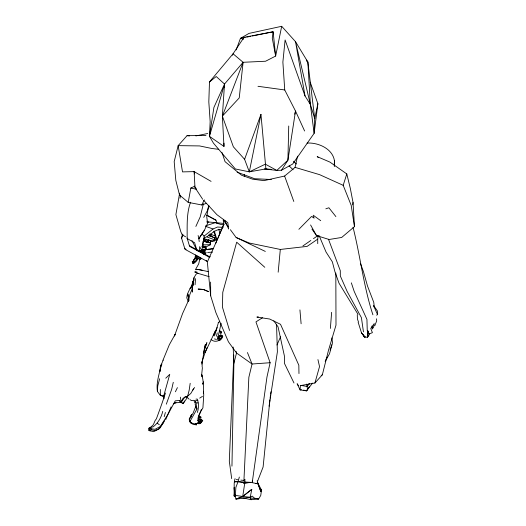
<?xml version="1.0" encoding="UTF-8"?>
<svg xmlns="http://www.w3.org/2000/svg" width="526" height="526" viewBox="0 0 526 526"><rect width="100%" height="100%" fill="white"/><g stroke="black" fill="none" stroke-linecap="round" stroke-linejoin="round"><path stroke-width="0.79" d="M160.338 389.477L160.325 395.263L163.744 396.854M202.142 367.095L202.155 361.77M232.314 55.223L233.064 53.79L243.104 62.292L265.584 61.233L275.65 56.058L273.125 31.777L243.998 37.346L233.064 53.79L209.486 81.931L208.815 101.866L210.163 121.578L209.453 136.339L223.964 146.438L223.991 143.157M224.49 87.336L224.517 84.048L243.104 62.292L239.231 97.935L222.373 116.121L223.964 146.438M376.787 315.324L377.379 314.154L377.405 310.984L373.572 305.435M217.817 339.27L218.652 338.652L218.172 337.337L220.197 335.66L221.887 335.371L222.741 336.213L221.939 338.034L217.817 339.27L217.856 336.252M231.953 466.154L233.899 363.295L233.156 347.035M195.961 260.962L193.87 263.25L192.772 262.954L193.989 259.785L195.593 257.49L195.646 254.985M288.735 126.01L287.913 160.206L281.469 170.246L276.801 170.417L264.282 168.912M334.345 166.255C336.877 150.942 320.196 142.276 307.039 143.065M236.174 49.917L240.428 38.385L248.995 33.401L281.693 26.3L295.513 41.685L307.855 62.015L314.719 118.646L314.134 133.334L292.686 164.02L281.469 170.246M233.82 355.03L229.303 461.151L231.677 478.594M334.28 166.117L334.529 160.667L334.253 163.915M240.869 480.106L243.926 480.448L248.857 377.273L252.053 364.012L247.444 352.545M193.936 278.741L194.002 277.708L195.843 274.526L197.355 273.165L209.144 276.656M244.255 176.69L244.399 174.33M260.357 488.943L261.501 490.035L260.758 495.407L258.674 498.977L251.053 499.7L250.212 497.261L251.79 489.331L242.729 496.472L235.378 495.387L235.878 487.398L238.048 481.678L250.711 482.349L257.793 483.828L257.773 482.967L260.85 491.672L261.501 490.035L257.773 482.967M164.079 398.649L163.704 395.96L160.325 395.263L157.405 391.436L157.761 385.86L159.654 378.753M203.371 393.586C203.529 387.136 203.68 380.692 201.662 374.505L202.102 376.846L201.734 374.137L202.398 367.667M271.344 169.372L265.886 168.905L249.304 171.851L244.597 159.306L233.347 146.787L222.373 116.121L224.517 84.048L216.239 76.52L209.486 81.931M199.387 419.544L199.564 417.256L198.341 416.546L199.972 416.467L200.952 417.144L200.505 420.09L199.387 419.544L198.309 420.228M330.374 328.441L331.636 312.332M195.08 284.737L195.573 278.635M203.976 247.68L204.114 246.214M278.169 272.192L280.312 249.449L307.105 246.398L317.704 239.152L318.151 235.964M252.408 480.731L252.263 482.289L266.958 377.05L270.121 362.716L255.952 321.892L262.494 317.724M269.917 399.753L263.099 467.016L257.701 480.902M191.549 416.349L191.701 414.81L190.642 415.935M159.838 371.632L160.43 366.537L163.198 360.132M196.895 271.863L195.1 272.317L194.903 271.745L196.001 272.521M244.833 482.204L245.031 480.58M310.209 82.194L317.875 103.727L314.134 133.334L310.347 104.352L307.855 62.015L306.375 60.122M352.716 204.851L353.025 202.425L350.323 188.426L346.805 173.942L329.894 162.074L317.191 156.643L318.5 157.563M270.121 398.149L270.436 395.743M270.64 394.138L270.956 391.732M190.182 383.29L189.182 390.134L187.67 396.15L183.061 398.215L181.135 401.956L181.161 402.429L183.101 403.672L186.98 398.07L185.961 396.479M192.24 288.682L193.732 279.839L192.24 288.682L189.899 294.369L188.308 301.47M250.698 482.349L244.781 482.934L242.729 496.472L235.996 499.148L234.583 495.216L234.155 495.919L235.694 496.261M269.082 406.171L277.38 351.894L276.538 324.213M209.453 136.339L213.918 107.422L224.517 84.048L209.453 136.339L213.477 143.177L235.332 168.958L249.304 171.851L265.347 164.178L276.801 170.417L287.913 160.206L295.507 111.058L284.737 89.966L282.876 62.081L285.105 39.95L305.034 95.982L310.347 104.352L314.719 118.646L317.875 103.727M208.395 206.613L206.764 217.047L207.612 223.254L204.417 230.256L198.861 238.797L199.222 241.579M179.636 193.2L175.888 214.628L180.786 231.631L182.127 234.734L185.632 236.825M162.751 411.339C161.324 417.361 158.05 423.233 153.099 426.862L150.186 427.566L149.397 430.117L149.897 430.722L150.909 429.749L151.074 428.775L150.186 427.566L148.911 428.243L148.595 429.183L148.957 430.505L153.684 431.675L158.799 429.045L160.943 425.882M209.828 236.187L210.084 234.688M193.193 283.027L193.811 279.451L192.575 285.329L192.306 292.094L192.424 286.696L194.002 277.708M201.793 364.071L205.396 344.333L203.352 353.413L206.876 342.65L204.995 347.811M202.471 244.491L203.036 241.362M200.189 257.405L198.683 263.92L195.422 269.72L198.881 269.562L208.138 271.607M206.35 203.358L201.826 204.976L188.203 202.372L190.833 188.052L194.942 186.079M203.187 253.118L203.68 250.475L202.78 253.354M180.017 198.263L180.628 195.087M221.137 323.312L218.198 336.377L218.652 338.652L221.939 338.034L220.736 339.835L218.257 340.624L220.65 339.533M235.069 478.647C233.117 484.301 235.083 490.291 234.136 495.913L235.74 496.117M159.911 371.553L161.285 364.63C159.536 373.434 156.018 382.382 157.405 391.436M214.457 239.034L214.687 237.89L208.414 235.004M249.304 171.851L260.968 114.379L265.886 168.905M281.693 26.3L275.65 56.058L272.271 38.122L273.125 31.777L252.388 35.965M195.593 257.49L195.902 255.965M163.704 395.96L169.76 374.334L165.762 378.207M222.051 152.625L225.056 161.66L241.427 175.145L252.572 179.175L263.973 180.635L284.612 176.052L295.06 167.38L297.545 156.156M188.196 301.543L186.776 297.828C187.032 291.838 191.681 287.617 192.74 282.199M173.284 382.297L171.68 389.319L166.315 404.165M294.757 114.214L295.507 111.058L304.607 130.994M217.126 327.468L214.503 335.884M203.457 203.634L200.222 216.85L195.856 226.45M203.352 381.804L202.76 384.197L202.964 383.388M300.405 385.611L314.916 383.007L322.346 374.788L328.507 350.27L335.996 325.134L335.825 273.033M216.442 336.199L217.277 332.879M197.362 412.469C198.848 408.222 198.841 403.205 197.243 399.063L195.988 399.116M233.899 363.295L236.522 352.985L236.121 351.414M204.417 230.256L201.885 233.787L204.121 236.089C203.74 240.652 202.957 245.432 201.925 249.87L202.129 251.06L198.848 251.553L196.763 249.935L191.944 240.579M238.048 481.678L234.451 481.783L238.068 481.678L239.323 477.049M314.916 383.007L319.532 366.576L317.934 359.58M164.204 416.677L165.388 412.502M218.507 322.346L216.298 329.822L213.273 335.739L215.824 330.026L205.087 352.532L201.793 362.46M208.98 205.751L207.625 210.209L203.74 217.416M165.447 392.988C162.685 401.746 159.483 410.379 156.386 418.86C153.914 421.037 154.388 425.442 151.061 426.671L150.173 428.105M311.944 229.112L316.501 235.576L329.105 239.494L341.663 237.463L354.465 226.64L351.217 205.41L343.182 185.316L346.805 173.942M207.224 261.455L185.014 249.324L181.457 237.805L182.713 234.09M182.949 234.557L181.674 238.324L181.457 237.805M202.839 247.194L206.028 247.43L206.343 249.133L202.129 251.06L199.65 246.628L199.387 251.178L205.074 250.245L206.028 247.43L202.898 247.062M330.052 350.007L331.834 344.806M202.905 253.493L203.884 250.665L202.661 253.394M209.913 243.051L210.387 241.71M244.597 159.306L260.968 114.379M190.557 202.234C186.342 213.747 187.289 226.417 187.144 238.521L194.627 242.742L196.763 249.935L198.295 250.258M195.738 406.486L193.095 413.16L189.656 418.453L190.951 417.48M201.34 409.583L198.802 416.5L198.263 420.208L199.025 422.095L200.708 421.385L198.578 421.576L199.025 422.095M174.54 335.798L182.601 313.476L188.749 299.938M190.734 417.23L191.701 414.81M222.373 116.121L243.104 62.292M209.999 242.992L210.801 240.921M374.736 325.831L376.669 320.952L376.59 318.795M204.897 247.45L205.403 246.175M207.862 241.132L208.355 241.335L208.901 239.968M174.487 335.969L175.191 334.24L169.333 344.734L162.942 360.29M215.634 243.571L216.561 241.329M217.179 239.836L218.112 237.594M218.731 236.102L223.681 224.161M171.095 406.9L165.697 419.676M205.087 352.532L207.27 347.318M202.438 253.545L203.72 250.54M195.909 255.163L194.988 257.319L196.001 255.695M243.032 39.588L243.998 37.346L240.428 38.385L245.215 37.418M220.657 333.267L221.288 331.807L220.447 331.032L219.224 330.985M276.985 345.03L280.549 336.778M208.355 241.335L209 239.863M210.617 236.167L211.261 234.688M210.347 236.575L211.281 234.557M193.943 280.003L193.121 281.824L193.305 285.026M201.826 204.976L204.266 199.834M193.792 280.424L193.121 281.824L193.272 283.389M175.408 391.778L177.407 387.629M365.366 336.969L367.431 337.39L367.832 336.561L367.562 330.42L367.832 336.561M193.759 279.622L192.713 281.758L192.97 284.868L192.897 282.225M207.592 241.828L208.704 239.797M184.58 400.983L183.101 403.672L181.371 402.12M189.656 418.453L191.622 414.909M190.09 399.681L191.53 400.628L193.864 400.312L195.034 401.029L195.948 402.89L196.961 408.985L189.853 421.701L192.457 423.331L195.935 424.166L196.632 424.923L193.18 424.39L191.037 423.147L189.853 421.701L189.327 419.912L191.037 423.147M205.074 250.245L206.343 249.133L203.128 249.285L202.129 251.06L199.827 250.58M325.167 361.461L329.526 353.722L332.531 342.696L331.86 337.843M203.43 253.92L205.12 250.974L203.312 253.585M326.002 359.343L327.211 357.305M200.472 259.699L201.32 258.286M193.548 388.872L190.806 393.455L187.67 396.15M199.485 259.548L200.695 257.536M189.873 288.307L192.411 287.314L191.694 285.947L192.858 284.02L192.312 284.099M201.504 234.412L198.861 238.797L198.124 235.503M160.43 366.537L161.929 364.091M197.822 256.03L196.297 258.49L197.914 256.274M191.694 285.947L192.786 284.191M204.739 254.696L206.008 252.723L203.845 254.058M298.531 385.657L297.118 383.743L300.109 389.93L306.54 390.851L307.526 389.339L306.697 384.098M163.658 422.345L160.075 427.954L158.418 429.058L154.775 430.597L150.909 429.749M303.581 390.068L306.54 390.851L309.281 386.768M174.902 402.817L181.161 402.429L185.172 396.591M192.352 390.627L194.613 387.524M164.756 420.761L161.377 425.297M306.54 390.851L312.569 383.092M301.365 389.483L300.109 389.93L300.392 385.348L306.849 386.413L308.854 383.908M200.682 422.996L201.458 422.043L198.854 423.871L200.682 422.996L200.321 422.733M199.479 257.063L195.619 261.619L192.772 262.954L194.594 262.375L198.637 258.194L197.04 258.687L198.637 258.194L194.594 262.375L193.029 263.447L192.661 262.652M221.716 337.429L222.741 336.213L220.966 336.397L218.553 337.883L220.578 338.336M200.886 422.93L202.714 420.478L200.117 419.36L197.763 420.563M205.988 135.537L187.059 135.662L178.169 145.636L174.185 161.6L175.815 180.352L179.544 195.067L188.203 202.372M367.431 337.39L369.324 334.602L367.562 330.42L368.969 334.023L372.408 332.669L370.745 328.487L374.275 323.556L373.434 327.836L371.941 328.178M196.461 259.995L198.092 258.233M218.172 337.337L219.46 336.009L221.887 335.371M306.849 386.413L309.617 383.572M298.88 229.303L311.55 216.449L314.147 218.152M243.926 480.448L245.096 479.311M235.635 494.525L234.136 495.913L234.162 487.503L234.629 494.17L235.378 495.387M200.761 422.332L202.714 420.478L200.117 419.36M149.397 430.117L148.957 430.505L150.226 430.833M193.87 263.25L193.726 262.559L194.824 261.632M203.075 246.977L205.442 246.766L202.069 246.911L203.194 246.01M204.121 236.089L213.037 228.994L217.508 227.022L223.136 227.363M249.975 497.892L258.674 498.977L254.564 498.181L252.171 496.097L250.212 497.261L235.996 499.148L242.742 496.478L251.79 489.331M204.075 254.209L206.008 252.723M198.578 421.576L200.932 419.906M302.93 245.938L310.833 240.467M313.463 238.64L318.131 235.431M321.169 375.531L322.346 374.788M199.696 398.116L202.431 396.394M218.198 322.543L219.552 321.728M202.26 245.517L203.411 244.86L210.61 244.682L210.413 242.887L203.266 241.02M202.286 247.042L203.569 246.339M219.46 336.009L218.31 336.594L220.637 335.68L221.288 331.807L219.776 332.011M210.61 244.682L206.639 246.562L202.037 246.253M203.128 249.285L201.53 249.909M204.318 237.798C210.413 235.898 214.582 228.843 221.38 229.441M219.48 340.079C216.903 341.808 213.201 341.775 211.025 339.408M148.911 428.243L149.41 428.026M173.547 403.843L176.006 402.771M255.84 483.657L257.786 482.973L257.181 480.823M325.831 208.822L328.881 207.763L335.89 216.594M205.64 225.825L215.318 222.669L220.881 224.47L224.115 224.47M199.906 422.496L195.356 424.107L198.67 422.891C196.172 417.559 200.373 412.285 202.918 407.86L203.746 394.941L203.477 391.245M195.034 401.029L197.894 400.253M193.726 262.559L194.594 262.375M195.889 135.918L207.704 133.499M246.806 37.096L250.797 36.287M208.5 256.78L210.098 256.464M206.955 222.215L208.349 221.952L223.833 223.438M202.069 246.911L204.969 246.444M258.371 316.895L256.879 317.086L269.68 319.032L280.529 324.318L298.827 365.222L298.972 373.578M180.339 397.156L181.135 401.956L179.353 400.437L175.237 400.858L168.103 414.113L160.338 426.468L155.078 429.288L151.074 428.775M199.564 417.256L200.952 417.144M270.121 362.716L252.053 364.012L236.522 352.985L228.415 341.788L215.877 312.582L210.676 295.822L207.336 262.027L223.833 224.812L223.228 220.013L228.001 226.482M207.665 252.441L212.583 252.125M243.314 482.94L248.752 482.638L243.308 482.934M195.948 402.89L198.124 402.89M217.882 338.619L219.118 338.652M271.35 179.504L254.63 178.722L237.108 172.166M203.529 240.54L205.094 240.665L208.257 242.394M242.742 496.478L250.212 497.261M236.279 479.594L237.811 479.765M187.059 135.662L189.485 135.938M218.711 149.325L211.708 148.457L199.558 145.926L178.169 145.636L182.515 171.89L194.133 171.621L211.084 181.371M257.996 86.297L284.737 89.966M196.77 269.332L202.142 270.246M203.575 239.606L211.978 241.151L214.325 241.138L215.292 240.053L214.687 237.89L208.75 235.477M238.068 481.678L244.781 482.934M280.312 249.449L249.225 243.012L236.115 237.482L230.388 229.717M203.588 238.488L211.978 241.151L215.292 240.053L207.08 237.029M190.833 188.052L196.329 189.228M242.604 497.806L251.053 499.7M214.516 338.922L216.449 339.441M295.06 167.38L319.598 174.652L343.182 185.316M203.562 241.151L208.026 242.742M205.633 226.338L213.037 228.994M209.861 233.906L215.686 236.213M219.736 338.672L220.407 338.941M195.133 272.014L198.46 273.461M216.903 223.136L215.943 220.177L206.856 215.265M236.115 237.482L265.321 251.428M210.012 256.971L199.242 251.106M206.856 221.222L208.842 222.307M181.161 402.429L180.083 401.844L179.353 400.437M206.672 215.108L215.943 220.177M209.368 257.253L189.603 246.359L187.078 237.962M184.718 248.555L186.099 249.311M189.301 245.589L197.822 250.317M194.495 173.922L194.133 171.621L194.962 187.512L196.244 188.347M313.207 215.213L320.728 220.69M157.307 423.18L159.339 424.771M190.412 422.174L189.676 421.576L189.327 419.912M294.008 161.955L296.467 163.987M306.645 60.957L307.855 62.015M264.795 267.287L236.68 242.19L222.774 292.311L222.439 307.197L229.533 330.453M220.197 335.66L220.966 336.397M289.083 165.861L293.113 169.76M187.085 397.176L189.044 399.109M206.626 242.302L205.094 240.665L205.587 241.796M202.661 199.262L194.962 187.512M203.759 200.452L216.936 214.7L227.811 222.682L228.672 228.994L224.806 220.374M361.5 332.866L365.333 337.192L363.985 336.686L363.045 334.635L364.603 337.192L361.5 332.866L358.16 322.293M206.231 260.39L207.27 261.56M192.214 261.212L192.825 261.948M313.062 216.206L313.93 217.396M196.961 408.985L195.955 407.558L195.074 403.856M273.809 320.847L278.057 326.889L284.395 355.931L284.487 363.466L293.981 382.981M197.769 422.536L198.387 423.417M194.133 401.601L194.916 402.804M358.015 314.344L339 283.152L334.963 271.83L332.353 261.849L326.035 252.026L319.131 235.648M293.672 161.258L294.514 162.666M316.501 235.576L310.59 224.97M190.261 421.063L189.202 418.985L189.557 420.267M373.795 306.25L377.379 314.154M328.487 239.245L340.296 270.666L340.329 276.005L347.167 291.509L361.415 317.658L363.459 331.893M258.029 484.071L260.85 491.672M360.448 263.454L363.427 271.607L367.529 286.098L373.749 302.312L374.315 307.388M367.562 330.42L368.305 332.452M284.612 176.052L293.804 201.471M358.436 321.886L357.43 318.986L357.285 314.758M351.342 282.85L354.136 291.286L366.938 319.4L367.24 330.506M372.908 314.818C363.551 286.335 360.389 256.293 353.031 227.265M214.358 231.052L217.028 240.244M213.852 231.276L216.482 240.316M218.77 229.237L219.894 233.176M310.347 104.352L295.513 41.685L305.034 95.982M314.344 117.048L314.719 118.646M371.915 326.021L372.559 329.013M188.972 300.727L187.874 294.021L188.683 300.083M299.932 309.893L301.115 323.766M353.025 202.425L354.465 226.64M317.704 239.152L317.737 243.643M210.617 282.074L210.676 295.822M193.989 259.785L192.864 262.908L194.14 261.383C191.05 264.072 196.191 256.267 196.948 256.136L194.863 259.555L193.989 259.785M208.408 249.192L206.79 249.725L213.497 248.647L208.408 249.192M203.345 289.451L198.223 289.083L203.345 289.451L208.421 291.588L203.345 289.451"/></g></svg>
